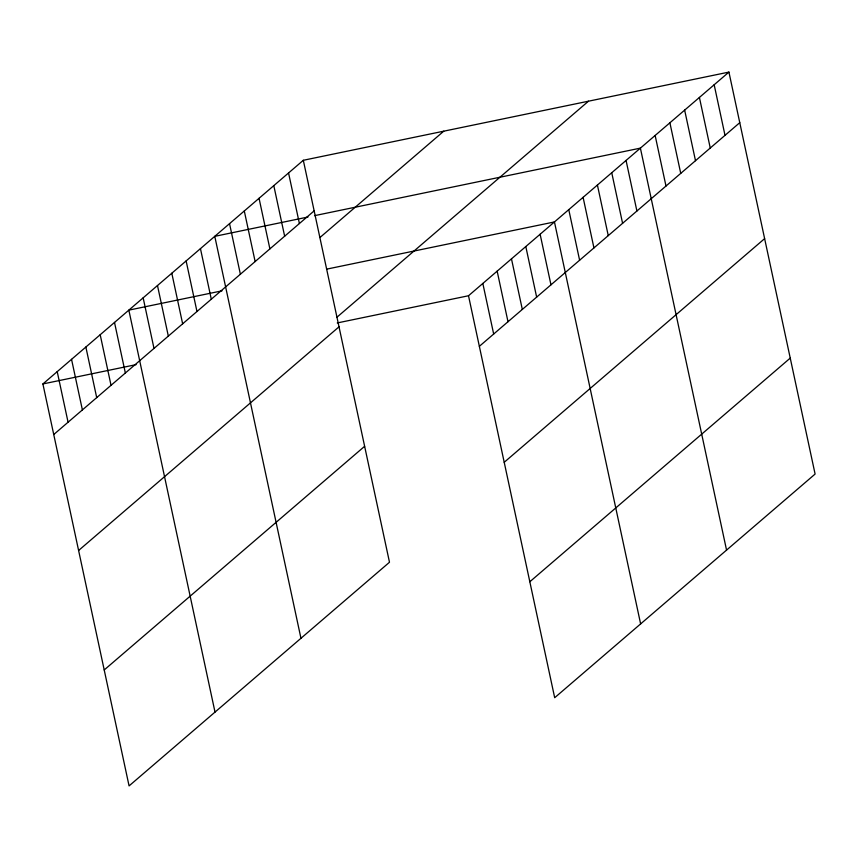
<?xml version="1.0" encoding="UTF-8"?>
<svg xmlns="http://www.w3.org/2000/svg" width="858" height="858" viewBox="0 0 858 858"><rect width="100%" height="100%" fill="white"/><g stroke="black" fill="none" stroke-linecap="round" stroke-linejoin="round"><path stroke-width="1.29" d="M303.314 160.285L389.489 562.247L129.075 785.907L42.9 383.944L303.314 160.285L728.925 72.093L815.1 474.056L554.686 697.715L468.511 295.753L728.925 72.093M53.743 434.523L314.157 210.864M319.895 237.569L443.768 131.177M336.647 317.471L588.481 101.19M78.604 550.482L339.017 326.823M479.354 346.332L739.768 122.673M104.215 669.959L364.629 446.299M504.214 462.29L764.628 238.631M529.826 581.756L790.239 358.097M307.968 217.02L214.779 236.336L300.954 638.298M314.532 215.658L640.39 148.134L726.554 550.096M222.029 290.83L128.839 310.135L215.015 712.108M326.651 269.144L554.45 221.943L640.626 623.905M42.9 383.944L136.1 364.639M337.248 322.951L468.511 295.753M714.167 84.76L725.01 135.339M699.409 97.437L710.252 148.016M684.652 110.114L695.495 160.693M669.894 122.78L680.737 173.37M655.137 135.457L665.99 186.036M626.061 160.435L636.904 211.014M611.743 172.737L622.586 223.316M597.415 185.038L608.258 235.618M583.097 197.34L593.94 247.919M568.768 209.642L579.611 260.221M540.122 234.245L550.965 284.824M525.804 246.546L536.647 297.125M511.475 258.848L522.318 309.427M497.157 271.149L508 321.729M482.829 283.451L493.672 334.03M288.556 172.962L299.399 223.541M273.799 185.639L284.652 236.218M259.052 198.305L269.895 248.895M244.294 210.982L255.137 261.561M229.536 223.659L240.379 274.238M200.45 248.638L211.293 299.217M186.132 260.939L196.975 311.518M171.804 273.241L182.647 323.82M157.486 285.542L168.329 336.121M143.157 297.833L154 348.423M114.511 322.436L125.354 373.026M100.193 334.738L111.036 385.328M85.864 347.04L96.707 397.629M71.546 359.341L82.389 409.92M57.218 371.643L68.072 422.222"/></g></svg>
